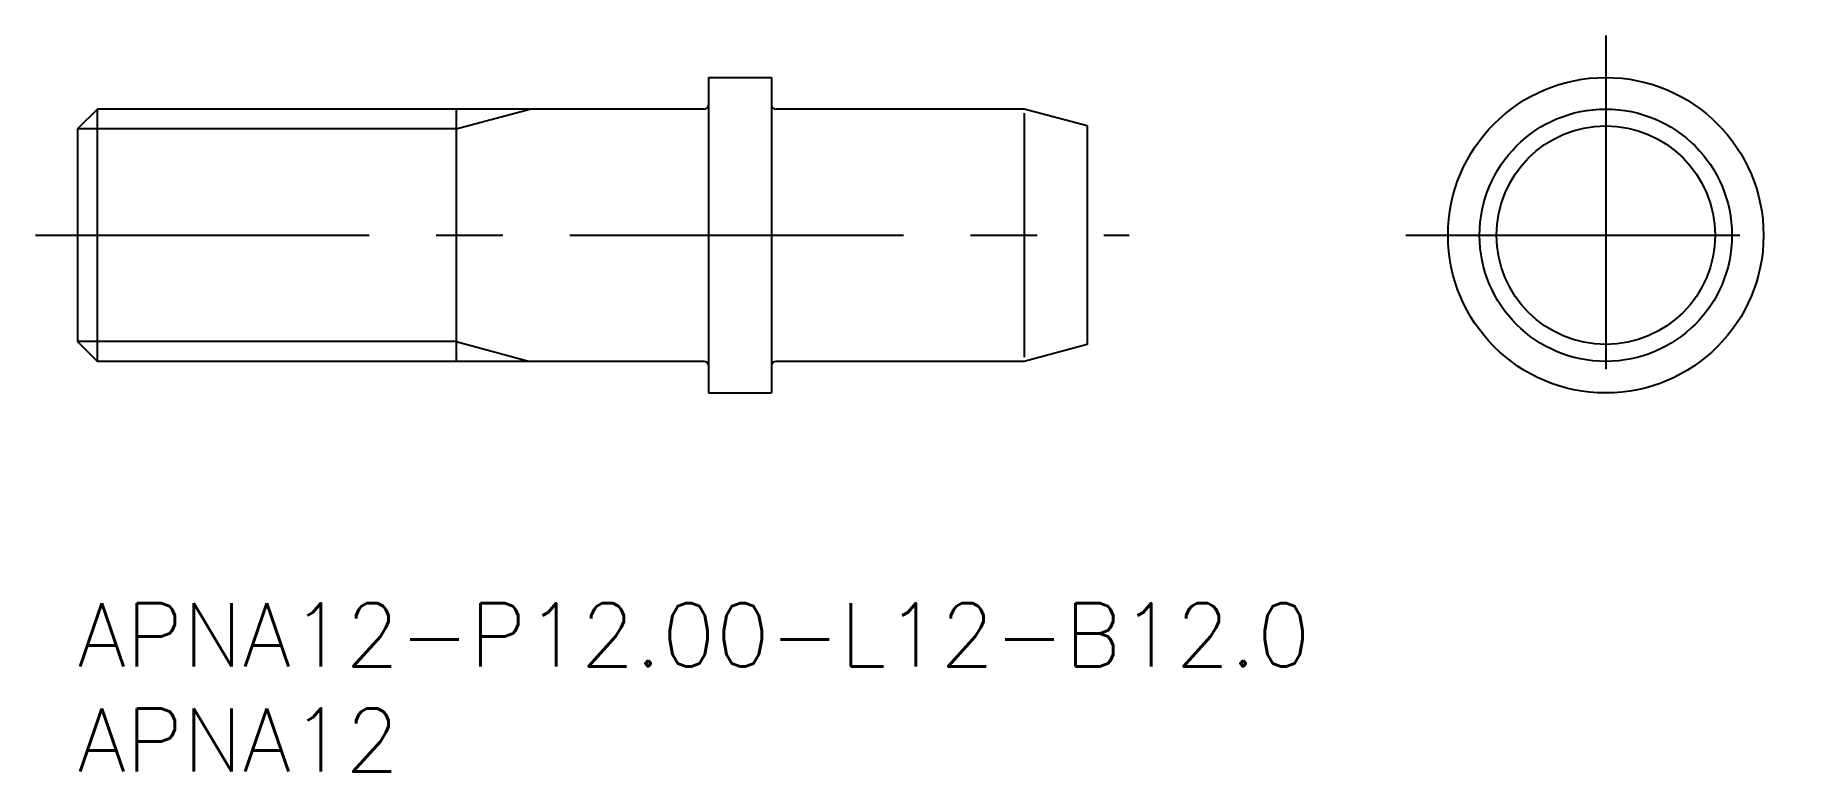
# Model space of a CAD drawing. Extents: x -2 to 82.2, y -8 to 27.
import ezdxf

# ---------------------------------------------------------------- set-up
doc = ezdxf.new("R2010")
doc.units = 0
doc.header["$LTSCALE"] = 0.5
doc.linetypes.add('CENTER', pattern=[50.8, 31.75, -6.35, 6.35, -6.35])
for name, color, linetype in [('MSM_CENTER', 1, 'CENTER'), ('MSM_CONTINUOUS', 7, 'CONTINUOUS'), ('MSM_NARROW', 5, 'CONTINUOUS'), ('MSM_PART_NUMBER', 7, 'CONTINUOUS')]:
    doc.layers.add(name, color=color, linetype=linetype)
doc.styles.get("Standard").update_dxf_attribs({"font": 'txt.shx', "height": 2, "bigfont": 'bigfont.shx'})

# ---------------------------------------------------------------- blocks, each defined once
blk = doc.blocks.new('*U4')
at = {"layer": 'MSM_PART_NUMBER'}
blk.add_text('APNA12-P12.00-L12-B12.0', height=3, dxfattribs=at).set_placement((0, -3))
blk = doc.blocks.new('*U5')
at = {"layer": 'MSM_PART_NUMBER'}
blk.add_text('APNA12', height=3, dxfattribs=at).set_placement((0, -8))

msp = doc.modelspace()

# ---------------------------------------------------------------- linework, layer by layer
at = {"layer": 'MSM_CENTER'}
for p, q in [((72.658, 27), (72.658, 8)), ((-2, 17.5), (50, 17.5)), ((63.158, 17.5), (82.158, 17.5))]:
    msp.add_line(p, q, dxfattribs=at)
at = {"layer": 'MSM_CONTINUOUS'}
for p, q in [((30, 25), (33, 25)), ((30, 25), (30, 10)), ((33, 25), (33, 10)), ((0.947, 23.5), (0, 22.553)), ((29.8, 23.5), (0.947, 23.5)), ((0.947, 11.5), (0.947, 23.5)), ((18, 23.5), (18, 11.5)), ((45, 23.5), (33.2, 23.5)), ((48, 22.696), (45, 23.5)), ((0, 22.553), (0, 12.447)), ((48, 22.696), (48, 12.304)), ((0, 12.447), (0.947, 11.5)), ((48, 12.304), (45, 11.5)), ((29.8, 11.5), (0.947, 11.5)), ((45, 11.5), (33.2, 11.5)), ((30, 10), (33, 10))]:
    msp.add_line(p, q, dxfattribs=at)
for radius in [7.5, 6, 5.196]:
    msp.add_circle((72.658, 17.5), radius, dxfattribs=at)
for centre, start, end in [((29.8, 23.7), 270, 0), ((33.2, 23.7), 180, 270), ((29.8, 11.3), 0, 90), ((33.2, 11.3), 90, 180)]:
    msp.add_arc(centre, 0.2, start, end, dxfattribs=at)
at = {"layer": 'MSM_NARROW'}
for p, q in [((18, 22.553), (21.5, 23.5)), ((45, 23.3), (45, 11.7)), ((18, 22.553), (0, 22.553)), ((18, 12.447), (0, 12.447)), ((18, 12.447), (21.5, 11.5))]:
    msp.add_line(p, q, dxfattribs=at)

# ---------------------------------------------------------------- block references
at = {"layer": 'MSM_CONTINUOUS'}
for name in ['*U4', '*U5']:
    msp.add_blockref(name, (0, 0), dxfattribs=at)

doc.saveas('drawing.dxf')
